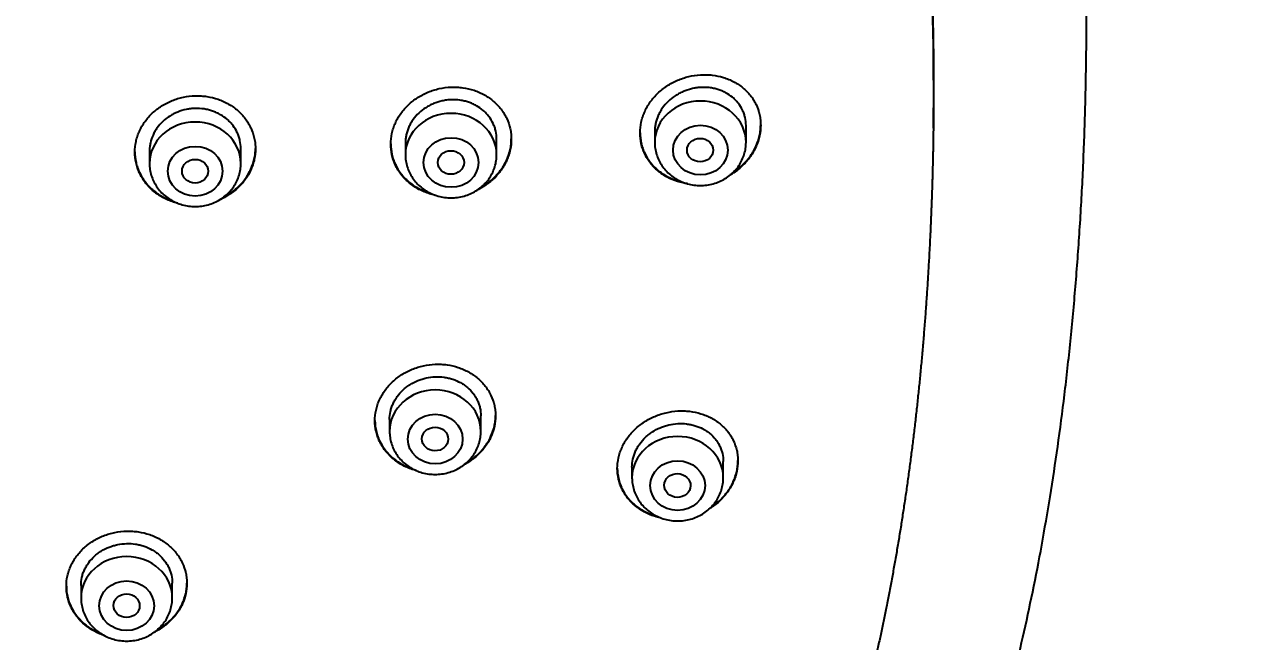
# Model space of a CAD drawing. Header units: millimetres. Extents: x 976 to 9349, y -1578 to 2211.
# Drawn here: x 5932.471 to 5936.224, y 654.801 to 656.693 of the extents above; entities that cross this region are included whole.
import ezdxf

# ---------------------------------------------------------------- set-up
doc = ezdxf.new("R2010")
doc.units = ezdxf.units.MM
doc.layers.add('Szkic', color=6, linetype='Continuous')
doc.layers.add('Wbudowane', color=175, linetype='Continuous')
doc.dimstyles.new('ISO-25', dxfattribs={"dimtxt": 4, "dimasz": 5, "dimexe": 1.25, "dimexo": 0.625, "dimgap": 1, "dimtad": 1, "dimtxsty": 'Standard', "dimcen": 2.5, "dimadec": 0, "dimazin": 0, "dimtfac": 1, "dimtmove": 0, "dimatfit": 3, "dimfxl": 1, "dimarcsym": 0})

# ---------------------------------------------------------------- blocks, each defined once
blk = doc.blocks.new('Z$W@#21058')
for p, q in [((24.315, 137.8574), (24.315, 137.9087)), ((23.55, 137.8194), (23.55, 137.867)), ((24.035, 137.891), (24.035, 137.8574)), ((22.485, 137.8312), (22.485, 137.7928)), ((22.765, 137.7928), (22.765, 137.8386)), ((23.27, 137.856), (23.27, 137.8194)), ((23.2215, 137.0076), (23.2215, 136.9712)), ((23.5015, 136.9712), (23.5015, 137.0184)), ((23.9652, 136.8618), (23.9652, 136.8286)), ((24.2452, 136.8286), (24.2452, 136.8785)), ((22.2748, 136.4988), (22.2748, 136.4602)), ((22.5548, 136.4602), (22.5548, 136.5056))]:
    blk.add_line(p, q)
for centre, start_param in [((24.175, 137.8574), 3.141593), ((23.41, 137.8194), 3.141598), ((22.625, 137.7928), 3.141598), ((23.3615, 136.9712), 3.141598), ((24.1052, 136.8286), 3.141593), ((22.4148, 136.4602), 3.141598)]:
    blk.add_ellipse(centre, major_axis=(-0.14, 0), ratio=0.906308, start_param=start_param, end_param=6.283185)
for centre, major_axis, ratio in [((24.175, 137.8337), (-0.084, 0), 0.906308), ((23.41, 137.7957), (-0.084, 0), 0.906308), ((24.1742, 137.8337), (-0.0402, 0), 0.898182), ((22.625, 137.7691), (-0.084, 0), 0.906308), ((23.4096, 137.7957), (-0.0402, 0), 0.902281), ((22.6248, 137.7691), (-0.0401, 0), 0.904923), ((23.3615, 136.9475), (-0.084, 0), 0.906308), ((23.3611, 136.9476), (-0.0402, 0.0005), 0.902582), ((24.1052, 136.8049), (-0.084, 0), 0.906308), ((24.1045, 136.8051), (-0.0404, 0.0009), 0.89891), ((22.4148, 136.4365), (-0.084, 0), 0.906308), ((22.4146, 136.4366), (-0.0401, 0.0003), 0.905509)]:
    blk.add_ellipse(centre, major_axis=major_axis, ratio=ratio)
for points, degree, knots in [([(24.8134, 135.3152), (24.8299, 135.3488), (24.8577, 135.4079), (24.903, 135.5106), (24.945, 135.6144), (24.9866, 135.7248), (25.0258, 135.8384), (25.0636, 135.9572), (25.0994, 136.0804), (25.1334, 136.2086), (25.1653, 136.3418), (25.1953, 136.4802), (25.2231, 136.6237), (25.2487, 136.7723), (25.272, 136.9262), (25.2928, 137.085), (25.311, 137.2487), (25.3265, 137.4167), (25.3392, 137.5888), (25.349, 137.7642), (25.3557, 137.9422), (25.3594, 138.1219), (25.3599, 138.3023), (25.3573, 138.4825), (25.3515, 138.6614), (25.3427, 138.8381), (25.3309, 139.0118), (25.3162, 139.1817), (25.2988, 139.3474), (25.2787, 139.5084), (25.2561, 139.6644), (25.231, 139.8153), (25.2037, 139.9609), (25.1743, 140.1013), (25.1427, 140.2365), (25.1091, 140.3667), (25.0736, 140.4918), (25.0363, 140.6121), (24.9972, 140.7277), (24.9563, 140.8388), (24.9137, 140.9456), (24.8694, 141.0484), (24.8235, 141.147), (24.7758, 141.2422), (24.7268, 141.3333), (24.6754, 141.422), (24.6237, 141.5056), (24.5683, 141.5886), (24.5347, 141.6362), (24.5147, 141.6635)], 3, [0, 0, 0, 0, 0.015328, 0.032003, 0.04915, 0.066822, 0.085085, 0.103921, 0.123405, 0.143553, 0.164377, 0.185929, 0.208198, 0.231213, 0.254939, 0.279422, 0.304569, 0.330392, 0.35677, 0.383669, 0.410932, 0.438468, 0.466116, 0.493711, 0.521135, 0.548203, 0.574851, 0.600926, 0.626403, 0.651177, 0.675248, 0.698572, 0.721161, 0.742992, 0.764128, 0.784529, 0.804276, 0.823364, 0.841825, 0.859738, 0.877072, 0.893907, 0.910284, 0.926216, 0.941751, 0.956935, 0.971793, 0.986369, 1, 1, 1, 1]), ([(24.8902, 137.9014), (24.8929, 138.125), (24.8874, 138.3488), (24.8742, 138.5723), (24.8734, 138.5856), (24.8726, 138.5989), (24.8718, 138.6122)], 3, [0, 0, 0, 0, 0.965316, 0.965316, 0.965316, 1, 1, 1, 1]), ([(24.8867, 138.288), (24.8909, 138.1423), (24.8922, 137.9962), (24.8907, 137.85), (24.8865, 137.7042), (24.8794, 137.5592), (24.8695, 137.3578), (24.8445, 137.0323), (24.8045, 136.7139), (24.7485, 136.4074), (24.6748, 136.1165), (24.6437, 136.0068)], 5, [0, 0, 0, 0, 0, 0, 0.388761, 0.388761, 0.388761, 0.388761, 0.388761, 0.764037, 1, 1, 1, 1, 1, 1]), ([(23.99, 137.8861), (23.99, 137.8972), (23.9912, 137.9082), (23.9948, 137.9246), (23.9963, 137.93), (23.9998, 137.9408), (24.0019, 137.9462), (24.0089, 137.9618), (24.0147, 137.9718), (24.0248, 137.9861), (24.0285, 137.9907), (24.0363, 137.9997), (24.0404, 138.004), (24.0532, 138.0163), (24.0626, 138.0238), (24.0778, 138.0338), (24.083, 138.0369), (24.0937, 138.0427), (24.1046, 138.048), (24.1159, 138.0523), (24.1275, 138.0562), (24.1334, 138.0578), (24.1512, 138.0621), (24.1632, 138.0639), (24.1812, 138.065), (24.1872, 138.0651), (24.1993, 138.0648), (24.2053, 138.0644), (24.2229, 138.0624), (24.2344, 138.06), (24.2511, 138.0549), (24.2567, 138.0529), (24.2673, 138.0485), (24.2725, 138.0461), (24.2875, 138.0381), (24.2968, 138.0319), (24.3098, 138.0212), (24.3139, 138.0174), (24.3215, 138.0095), (24.3288, 138.0013), (24.335, 137.9924), (24.3408, 137.9832), (24.3434, 137.9783), (24.3504, 137.9636), (24.354, 137.9534), (24.3576, 137.9375), (24.3585, 137.9321), (24.3597, 137.9211), (24.36, 137.9156), (24.36, 137.8991), (24.3588, 137.888), (24.3552, 137.8715), (24.3537, 137.8659), (24.3502, 137.8551), (24.3461, 137.8445), (24.3409, 137.8342), (24.3352, 137.824), (24.332, 137.819), (24.3218, 137.8045), (24.3142, 137.7955), (24.3014, 137.783), (24.2969, 137.779), (24.2875, 137.7713), (24.2826, 137.7677), (24.274, 137.7619), (24.2703, 137.7596), (24.2666, 137.7574)], 3, [0, 0, 0, 0, 0.04682, 0.04682, 0.07023, 0.07023, 0.09364, 0.09364, 0.140461, 0.140461, 0.163871, 0.163871, 0.187281, 0.187281, 0.234101, 0.234101, 0.257511, 0.257511, 0.280921, 0.304331, 0.304331, 0.327742, 0.327742, 0.374562, 0.374562, 0.397972, 0.397972, 0.421382, 0.421382, 0.468202, 0.468202, 0.491612, 0.491612, 0.515022, 0.515022, 0.561843, 0.561843, 0.585253, 0.585253, 0.608663, 0.632073, 0.632073, 0.655483, 0.655483, 0.702303, 0.702303, 0.725713, 0.725713, 0.749124, 0.749124, 0.795944, 0.795944, 0.819354, 0.819354, 0.842764, 0.866174, 0.866174, 0.889584, 0.889584, 0.936404, 0.936404, 0.959815, 0.959815, 0.983225, 0.983225, 1, 1, 1, 1]), ([(23.225, 137.8519), (23.225, 137.863), (23.2262, 137.8739), (23.2297, 137.8902), (23.2312, 137.8956), (23.2348, 137.9062), (23.2368, 137.9116), (23.2438, 137.9271), (23.2495, 137.9369), (23.2596, 137.951), (23.2633, 137.9556), (23.271, 137.9644), (23.2751, 137.9687), (23.2879, 137.9808), (23.2972, 137.9881), (23.3124, 137.9978), (23.3177, 138.0009), (23.3283, 138.0065), (23.3392, 138.0115), (23.3506, 138.0157), (23.3621, 138.0193), (23.3681, 138.0209), (23.3859, 138.0248), (23.3979, 138.0264), (23.416, 138.0271), (23.422, 138.0271), (23.4341, 138.0265), (23.4401, 138.0259), (23.4579, 138.0235), (23.4694, 138.0208), (23.4862, 138.0152), (23.4917, 138.013), (23.5024, 138.0083), (23.5076, 138.0057), (23.5226, 137.9973), (23.532, 137.9907), (23.5449, 137.9796), (23.549, 137.9757), (23.5567, 137.9675), (23.5639, 137.9591), (23.5701, 137.9499), (23.5759, 137.9405), (23.5785, 137.9356), (23.5855, 137.9206), (23.589, 137.9103), (23.5926, 137.8943), (23.5935, 137.8889), (23.5947, 137.8779), (23.595, 137.8724), (23.595, 137.8559), (23.5938, 137.845), (23.5903, 137.8286), (23.5888, 137.8231), (23.5853, 137.8124), (23.5812, 137.802), (23.576, 137.7918), (23.5703, 137.7819), (23.5672, 137.777), (23.557, 137.7628), (23.5493, 137.7541), (23.5365, 137.7419), (23.532, 137.7381), (23.5226, 137.7307), (23.5177, 137.7272), (23.506, 137.7196), (23.4991, 137.7157), (23.492, 137.7122)], 3, [0, 0, 0, 0, 0.046161, 0.046161, 0.069242, 0.069242, 0.092323, 0.092323, 0.138484, 0.138484, 0.161565, 0.161565, 0.184646, 0.184646, 0.230807, 0.230807, 0.253888, 0.253888, 0.276968, 0.300049, 0.300049, 0.32313, 0.32313, 0.369291, 0.369291, 0.392372, 0.392372, 0.415453, 0.415453, 0.461614, 0.461614, 0.484695, 0.484695, 0.507776, 0.507776, 0.553937, 0.553937, 0.577018, 0.577018, 0.600098, 0.623179, 0.623179, 0.64626, 0.64626, 0.692421, 0.692421, 0.715502, 0.715502, 0.738583, 0.738583, 0.784744, 0.784744, 0.807825, 0.807825, 0.830905, 0.853986, 0.853986, 0.877067, 0.877067, 0.923228, 0.923228, 0.946309, 0.946309, 0.96939, 0.96939, 1, 1, 1, 1]), ([(24.315, 137.9087), (24.315, 137.9171), (24.3141, 137.9253), (24.3114, 137.9373), (24.3103, 137.9413), (24.3076, 137.9491), (24.306, 137.953), (24.3007, 137.9641), (24.2964, 137.9711), (24.2887, 137.9809), (24.2859, 137.9841), (24.2801, 137.9901), (24.277, 137.9929), (24.2673, 138.001), (24.2602, 138.0057), (24.2487, 138.0119), (24.2448, 138.0137), (24.2367, 138.0171), (24.2285, 138.02), (24.22, 138.0222), (24.2112, 138.024), (24.2068, 138.0247), (24.1933, 138.0263), (24.1843, 138.0265), (24.1707, 138.0257), (24.1661, 138.0252), (24.157, 138.0238), (24.1524, 138.0229), (24.139, 138.0197), (24.1303, 138.0168), (24.1176, 138.0113), (24.1134, 138.0093), (24.1053, 138.0049), (24.1014, 138.0025), (24.09, 137.995), (24.0829, 137.9894), (24.0698, 137.9768), (24.064, 137.97), (24.0563, 137.9593), (24.0539, 137.9556), (24.0496, 137.948), (24.0476, 137.9441), (24.0422, 137.9322), (24.0396, 137.9241), (24.0368, 137.9117), (24.0362, 137.9075), (24.0352, 137.899), (24.035, 137.8949), (24.035, 137.8907), (24.035, 137.8907), (24.035, 137.8906)], 3, [0, 0, 0, 0, 0.062493, 0.062493, 0.093739, 0.093739, 0.124986, 0.124986, 0.187479, 0.187479, 0.218725, 0.218725, 0.249972, 0.249972, 0.312465, 0.312465, 0.343711, 0.343711, 0.374958, 0.406204, 0.406204, 0.437451, 0.437451, 0.499944, 0.499944, 0.53119, 0.53119, 0.562437, 0.562437, 0.62493, 0.62493, 0.656176, 0.656176, 0.687423, 0.687423, 0.749916, 0.749916, 0.812409, 0.812409, 0.843655, 0.843655, 0.874902, 0.874902, 0.937395, 0.937395, 0.968641, 0.968641, 0.999888, 0.999888, 1, 1, 1, 1]), ([(22.44, 137.8275), (22.44, 137.8386), (22.4412, 137.8495), (22.4447, 137.8657), (22.4462, 137.8711), (22.4497, 137.8817), (22.4518, 137.887), (22.4588, 137.9024), (22.4645, 137.9122), (22.4746, 137.9262), (22.4782, 137.9307), (22.4859, 137.9395), (22.49, 137.9436), (22.5028, 137.9556), (22.5121, 137.9628), (22.5273, 137.9724), (22.5326, 137.9754), (22.5432, 137.9808), (22.5541, 137.9858), (22.5655, 137.9898), (22.5771, 137.9933), (22.583, 137.9948), (22.6009, 137.9985), (22.6129, 137.9999), (22.6309, 138.0004), (22.637, 138.0004), (22.6491, 137.9996), (22.6551, 137.999), (22.6729, 137.9963), (22.6844, 137.9934), (22.7012, 137.9876), (22.7068, 137.9854), (22.7175, 137.9805), (22.7227, 137.9779), (22.7377, 137.9692), (22.747, 137.9626), (22.76, 137.9512), (22.7641, 137.9472), (22.7718, 137.939), (22.7789, 137.9304), (22.7852, 137.9212), (22.7909, 137.9117), (22.7935, 137.9067), (22.8005, 137.8917), (22.804, 137.8813), (22.8076, 137.8653), (22.8085, 137.8599), (22.8097, 137.8489), (22.81, 137.8434), (22.81, 137.827), (22.8088, 137.8161), (22.8053, 137.7997), (22.8038, 137.7943), (22.8003, 137.7837), (22.7962, 137.7732), (22.7911, 137.7632), (22.7854, 137.7534), (22.7822, 137.7485), (22.7721, 137.7345), (22.7644, 137.7258), (22.7516, 137.7138), (22.7471, 137.71), (22.7377, 137.7027), (22.7328, 137.6993), (22.7195, 137.6909), (22.7109, 137.6862), (22.7018, 137.6822)], 3, [0, 0, 0, 0, 0.0458244, 0.0458244, 0.0687367, 0.0687367, 0.0916489, 0.0916489, 0.1374733, 0.1374733, 0.1603856, 0.1603856, 0.1832978, 0.1832978, 0.2291222, 0.2291222, 0.2520344, 0.2520344, 0.2749467, 0.2978589, 0.2978589, 0.3207711, 0.3207711, 0.3665955, 0.3665955, 0.3895078, 0.3895078, 0.41242, 0.41242, 0.4582444, 0.4582444, 0.4811567, 0.4811567, 0.5040689, 0.5040689, 0.5498933, 0.5498933, 0.5728055, 0.5728055, 0.5957178, 0.61863, 0.61863, 0.6415422, 0.6415422, 0.6873666, 0.6873666, 0.7102789, 0.7102789, 0.7331911, 0.7331911, 0.7790155, 0.7790155, 0.8019278, 0.8019278, 0.82484, 0.8477522, 0.8477522, 0.8706644, 0.8706644, 0.9164889, 0.9164889, 0.9394011, 0.9394011, 0.9623133, 0.9623133, 1, 1, 1, 1]), ([(23.55, 137.867), (23.55, 137.8754), (23.5491, 137.8836), (23.5464, 137.8957), (23.5453, 137.8997), (23.5426, 137.9076), (23.541, 137.9115), (23.5358, 137.9228), (23.5314, 137.9299), (23.5238, 137.9399), (23.5211, 137.9432), (23.5152, 137.9494), (23.5121, 137.9523), (23.5024, 137.9607), (23.4954, 137.9656), (23.4839, 137.9721), (23.4799, 137.9741), (23.4718, 137.9777), (23.4636, 137.9809), (23.455, 137.9833), (23.4463, 137.9853), (23.4418, 137.9862), (23.4283, 137.9881), (23.4192, 137.9885), (23.4055, 137.9879), (23.401, 137.9876), (23.3918, 137.9864), (23.3872, 137.9856), (23.3738, 137.9826), (23.3651, 137.9799), (23.3524, 137.9746), (23.3482, 137.9727), (23.3401, 137.9684), (23.3362, 137.9662), (23.3248, 137.9588), (23.3177, 137.9533), (23.3046, 137.941), (23.2988, 137.9343), (23.2912, 137.9237), (23.2888, 137.9201), (23.2845, 137.9126), (23.2825, 137.9087), (23.2772, 137.8969), (23.2745, 137.8889), (23.2718, 137.8766), (23.2711, 137.8724), (23.2702, 137.864), (23.27, 137.8599), (23.27, 137.8557), (23.27, 137.8557), (23.27, 137.8557)], 3, [0, 0, 0, 0, 0.062493, 0.062493, 0.093739, 0.093739, 0.124986, 0.124986, 0.187479, 0.187479, 0.218725, 0.218725, 0.249972, 0.249972, 0.312464, 0.312464, 0.343711, 0.343711, 0.374957, 0.406204, 0.406204, 0.43745, 0.43745, 0.499943, 0.499943, 0.531189, 0.531189, 0.562436, 0.562436, 0.624929, 0.624929, 0.656175, 0.656175, 0.687422, 0.687422, 0.749915, 0.749915, 0.812407, 0.812407, 0.843654, 0.843654, 0.8749, 0.8749, 0.937393, 0.937393, 0.96864, 0.96864, 0.999886, 0.999886, 1, 1, 1, 1]), ([(22.765, 137.8386), (22.765, 137.847), (22.7641, 137.8552), (22.7614, 137.8673), (22.7603, 137.8713), (22.7576, 137.8792), (22.7561, 137.8832), (22.7508, 137.8945), (22.7465, 137.9017), (22.7389, 137.9118), (22.7361, 137.9151), (22.7302, 137.9214), (22.7272, 137.9244), (22.7175, 137.9329), (22.7104, 137.9379), (22.6989, 137.9446), (22.695, 137.9466), (22.6869, 137.9503), (22.6786, 137.9536), (22.6701, 137.9561), (22.6613, 137.9583), (22.6568, 137.9592), (22.6433, 137.9613), (22.6342, 137.9618), (22.6205, 137.9614), (22.6159, 137.9611), (22.6068, 137.96), (22.6022, 137.9593), (22.5888, 137.9565), (22.58, 137.9539), (22.5673, 137.9488), (22.5631, 137.9468), (22.555, 137.9427), (22.5511, 137.9405), (22.5397, 137.9333), (22.5327, 137.9278), (22.5196, 137.9156), (22.5138, 137.9091), (22.5061, 137.8985), (22.5038, 137.8949), (22.4994, 137.8875), (22.4975, 137.8836), (22.4922, 137.8719), (22.4895, 137.8639), (22.4868, 137.8517), (22.4861, 137.8475), (22.4852, 137.8391), (22.485, 137.835), (22.485, 137.8308), (22.485, 137.8308), (22.485, 137.8308)], 3, [0, 0, 0, 0, 0.062493, 0.062493, 0.093739, 0.093739, 0.124986, 0.124986, 0.187479, 0.187479, 0.218725, 0.218725, 0.249972, 0.249972, 0.312465, 0.312465, 0.343711, 0.343711, 0.374958, 0.406204, 0.406204, 0.43745, 0.43745, 0.499943, 0.499943, 0.53119, 0.53119, 0.562436, 0.562436, 0.624929, 0.624929, 0.656176, 0.656176, 0.687422, 0.687422, 0.749915, 0.749915, 0.812408, 0.812408, 0.843654, 0.843654, 0.874901, 0.874901, 0.937394, 0.937394, 0.96864, 0.96864, 0.999887, 0.999887, 1, 1, 1, 1]), ([(24.2746, 137.7645), (24.2756, 137.7652), (24.2765, 137.7658), (24.2875, 137.7732), (24.2968, 137.7807), (24.3098, 137.7933), (24.3139, 137.7977), (24.3215, 137.8067), (24.3288, 137.816), (24.335, 137.8259), (24.3408, 137.836), (24.3434, 137.8413), (24.3504, 137.8571), (24.354, 137.8679), (24.3576, 137.8843), (24.3585, 137.8899), (24.3597, 137.9007), (24.36, 137.9059), (24.36, 137.9111)], 3, [0, 0, 0, 0, 0.018611, 0.018611, 0.21609, 0.21609, 0.314829, 0.314829, 0.413569, 0.512308, 0.512308, 0.611048, 0.611048, 0.808526, 0.808526, 0.907266, 0.907266, 1, 1, 1, 1]), ([(23.5015, 137.7193), (23.5053, 137.7214), (23.509, 137.7237), (23.5226, 137.7325), (23.532, 137.7398), (23.5449, 137.752), (23.549, 137.7563), (23.5567, 137.765), (23.5639, 137.7741), (23.5701, 137.7838), (23.5759, 137.7937), (23.5785, 137.7989), (23.5855, 137.8144), (23.589, 137.825), (23.5926, 137.8413), (23.5935, 137.8468), (23.5947, 137.8576), (23.595, 137.8627), (23.595, 137.8679)], 3, [0, 0, 0, 0, 0.067604, 0.067604, 0.255225, 0.255225, 0.349035, 0.349035, 0.442846, 0.536656, 0.536656, 0.630467, 0.630467, 0.818088, 0.818088, 0.911898, 0.911898, 1, 1, 1, 1]), ([(23.99, 137.8871), (23.9901, 137.8763), (23.9913, 137.8658), (23.9948, 137.8502), (23.9963, 137.8449), (23.9998, 137.8345), (24.0019, 137.8294), (24.0089, 137.8145), (24.0147, 137.8052), (24.0248, 137.7921), (24.0285, 137.7878), (24.0363, 137.7797), (24.0404, 137.7759), (24.0532, 137.7651), (24.0626, 137.7587), (24.0778, 137.7504), (24.083, 137.7479), (24.0937, 137.7434), (24.1045, 137.7395), (24.1158, 137.7365), (24.1215, 137.7353)], 3, [0, 0, 0, 0, 0.149826, 0.149826, 0.227205, 0.227205, 0.304585, 0.304585, 0.459344, 0.459344, 0.536724, 0.536724, 0.614103, 0.614103, 0.768862, 0.768862, 0.846242, 0.846242, 0.923622, 1, 1, 1, 1]), ([(24.135, 137.7308), (24.1306, 137.7314), (24.1263, 137.7321), (24.1162, 137.7343), (24.1104, 137.7358), (24.0936, 137.741), (24.083, 137.7455), (24.0679, 137.7537), (24.063, 137.7566), (24.0535, 137.7631), (24.049, 137.7665), (24.0361, 137.7773), (24.0284, 137.7853), (24.0182, 137.7985), (24.015, 137.8031), (24.0093, 137.8124), (24.004, 137.8221), (23.9999, 137.8322), (23.9964, 137.8425), (23.9948, 137.8478), (23.9912, 137.864), (23.99, 137.8749), (23.99, 137.8861)], 3, [0, 0, 0, 0, 0.054217, 0.054217, 0.12697, 0.12697, 0.272475, 0.272475, 0.345227, 0.345227, 0.41798, 0.41798, 0.563485, 0.563485, 0.636237, 0.636237, 0.70899, 0.781742, 0.781742, 0.854495, 0.854495, 1, 1, 1, 1]), ([(22.44, 137.8286), (22.4401, 137.8178), (22.4413, 137.8073), (22.4447, 137.7917), (22.4462, 137.7864), (22.4497, 137.776), (22.4518, 137.7708), (22.4588, 137.7557), (22.4645, 137.7462), (22.4746, 137.7328), (22.4782, 137.7285), (22.4859, 137.7202), (22.49, 137.7162), (22.5028, 137.705), (22.5121, 137.6983), (22.5273, 137.6895), (22.5326, 137.6868), (22.5432, 137.682), (22.5501, 137.6792), (22.5572, 137.6768), (22.5586, 137.6764)], 3, [0, 0, 0, 0, 0.158745, 0.158745, 0.240727, 0.240727, 0.32271, 0.32271, 0.486675, 0.486675, 0.568657, 0.568657, 0.650639, 0.650639, 0.814604, 0.814604, 0.896586, 0.896586, 0.978569, 1, 1, 1, 1]), ([(22.5716, 137.6706), (22.5716, 137.6706), (22.5716, 137.6706), (22.5658, 137.672), (22.56, 137.6737), (22.5432, 137.6796), (22.5326, 137.6844), (22.5175, 137.6931), (22.5126, 137.6962), (22.5031, 137.703), (22.4986, 137.7065), (22.4858, 137.7178), (22.4781, 137.726), (22.468, 137.7394), (22.4648, 137.7441), (22.4591, 137.7536), (22.4539, 137.7634), (22.4498, 137.7736), (22.4463, 137.784), (22.4448, 137.7893), (22.4412, 137.8055), (22.44, 137.8164), (22.44, 137.8275)], 3, [0, 0, 0, 0, 0.000054, 0.000054, 0.076973, 0.076973, 0.230811, 0.230811, 0.30773, 0.30773, 0.384649, 0.384649, 0.538487, 0.538487, 0.615406, 0.615406, 0.692324, 0.769243, 0.769243, 0.846162, 0.846162, 1, 1, 1, 1]), ([(22.7121, 137.6893), (22.7175, 137.692), (22.7227, 137.695), (22.7377, 137.7045), (22.747, 137.7117), (22.76, 137.7238), (22.7641, 137.728), (22.7718, 137.7367), (22.7789, 137.7456), (22.7852, 137.7552), (22.7909, 137.7651), (22.7935, 137.7702), (22.8005, 137.7856), (22.804, 137.7962), (22.8076, 137.8124), (22.8085, 137.8179), (22.8097, 137.8286), (22.81, 137.8338), (22.81, 137.8389)], 3, [0, 0, 0, 0, 0.091398, 0.091398, 0.27423, 0.27423, 0.365646, 0.365646, 0.457063, 0.548479, 0.548479, 0.639895, 0.639895, 0.822727, 0.822727, 0.914143, 0.914143, 1, 1, 1, 1]), ([(23.225, 137.8529), (23.2251, 137.8422), (23.2263, 137.8317), (23.2297, 137.816), (23.2312, 137.8108), (23.2348, 137.8004), (23.2368, 137.7952), (23.2438, 137.7802), (23.2495, 137.7708), (23.2596, 137.7575), (23.2633, 137.7532), (23.271, 137.745), (23.2751, 137.7411), (23.2879, 137.73), (23.2972, 137.7234), (23.3124, 137.7149), (23.3177, 137.7122), (23.3283, 137.7075), (23.3366, 137.7043), (23.3452, 137.7016), (23.3482, 137.7008)], 3, [0, 0, 0, 0, 0.155387, 0.155387, 0.235637, 0.235637, 0.315887, 0.315887, 0.476388, 0.476388, 0.556638, 0.556638, 0.636889, 0.636889, 0.797389, 0.797389, 0.877639, 0.877639, 0.95789, 1, 1, 1, 1]), ([(23.3613, 137.6955), (23.3598, 137.6958), (23.3582, 137.6961), (23.3508, 137.6978), (23.3451, 137.6995), (23.3283, 137.7051), (23.3176, 137.7098), (23.3026, 137.7183), (23.2977, 137.7214), (23.2882, 137.728), (23.2837, 137.7315), (23.2709, 137.7426), (23.2632, 137.7507), (23.253, 137.764), (23.2499, 137.7687), (23.2441, 137.7782), (23.2389, 137.7878), (23.2349, 137.798), (23.2313, 137.8083), (23.2298, 137.8137), (23.2262, 137.8298), (23.225, 137.8408), (23.225, 137.8519)], 3, [0, 0, 0, 0, 0.0203005, 0.0203005, 0.095662, 0.095662, 0.246385, 0.246385, 0.3217465, 0.3217465, 0.397108, 0.397108, 0.547831, 0.547831, 0.6231925, 0.6231925, 0.698554, 0.7739155, 0.7739155, 0.849277, 0.849277, 1, 1, 1, 1]), ([(24.035, 137.8574), (24.035, 137.8507), (24.0359, 137.8394), (24.04, 137.8204), (24.0469, 137.803), (24.0565, 137.7862), (24.0684, 137.771), (24.0826, 137.7575), (24.0986, 137.7461), (24.1163, 137.7369), (24.1352, 137.7303), (24.1549, 137.7262), (24.175, 137.7248), (24.1951, 137.7262), (24.2148, 137.7303), (24.2337, 137.7369), (24.2514, 137.7461), (24.2675, 137.7576), (24.2817, 137.7711), (24.2936, 137.7863), (24.3031, 137.8031), (24.31, 137.8206), (24.3141, 137.8395), (24.315, 137.8508), (24.315, 137.8574)], 3, [0, 0, 0, 0, 0.043416, 0.088242, 0.133206, 0.178365, 0.223751, 0.269371, 0.315209, 0.361231, 0.407394, 0.453652, 0.499964, 0.546286, 0.592577, 0.638793, 0.684885, 0.730809, 0.776522, 0.822, 0.867242, 0.912272, 0.95714, 1, 1, 1, 1]), ([(22.485, 137.7928), (22.485, 137.786), (22.4859, 137.7746), (22.4901, 137.7556), (22.497, 137.7382), (22.5065, 137.7214), (22.5185, 137.7063), (22.5327, 137.6928), (22.5487, 137.6814), (22.5664, 137.6722), (22.5853, 137.6656), (22.605, 137.6615), (22.6251, 137.6602), (22.6453, 137.6615), (22.665, 137.6656), (22.6839, 137.6723), (22.7015, 137.6815), (22.7176, 137.693), (22.7318, 137.7065), (22.7437, 137.7217), (22.7532, 137.7386), (22.7601, 137.7561), (22.7641, 137.7749), (22.765, 137.7862), (22.765, 137.7928)], 3, [0, 0, 0, 0, 0.043723, 0.08855, 0.133515, 0.178674, 0.224062, 0.269684, 0.315523, 0.361546, 0.407709, 0.453968, 0.500279, 0.546601, 0.592892, 0.639107, 0.685199, 0.73112, 0.776832, 0.822308, 0.867548, 0.912577, 0.957444, 1, 1, 1, 1]), ([(23.27, 137.8194), (23.27, 137.8126), (23.2709, 137.8012), (23.2751, 137.7823), (23.282, 137.7648), (23.2915, 137.748), (23.3035, 137.7329), (23.3177, 137.7194), (23.3337, 137.708), (23.3514, 137.6988), (23.3703, 137.6922), (23.39, 137.6881), (23.4101, 137.6868), (23.4303, 137.6882), (23.45, 137.6923), (23.4689, 137.699), (23.4865, 137.7082), (23.5026, 137.7196), (23.5168, 137.7332), (23.5287, 137.7484), (23.5382, 137.7652), (23.5451, 137.7827), (23.5491, 137.8015), (23.55, 137.8128), (23.55, 137.8194)], 3, [0, 0, 0, 0, 0.043723, 0.08855, 0.133515, 0.178674, 0.224062, 0.269684, 0.315523, 0.361546, 0.407709, 0.453968, 0.500279, 0.546601, 0.592892, 0.639107, 0.685199, 0.73112, 0.776832, 0.822308, 0.867548, 0.912577, 0.957444, 1, 1, 1, 1]), ([(23.1765, 137.0037), (23.1765, 137.0147), (23.1777, 137.0256), (23.1812, 137.0417), (23.1827, 137.047), (23.1862, 137.0576), (23.1883, 137.0629), (23.1953, 137.0783), (23.201, 137.088), (23.2111, 137.102), (23.2148, 137.1065), (23.2225, 137.1153), (23.2266, 137.1195), (23.2394, 137.1314), (23.2488, 137.1387), (23.264, 137.1484), (23.2692, 137.1514), (23.2799, 137.1569), (23.2908, 137.1619), (23.3022, 137.166), (23.3138, 137.1696), (23.3197, 137.1712), (23.3376, 137.175), (23.3495, 137.1765), (23.3676, 137.1772), (23.3737, 137.1772), (23.3858, 137.1766), (23.3918, 137.1761), (23.4095, 137.1736), (23.421, 137.1709), (23.4378, 137.1654), (23.4433, 137.1632), (23.454, 137.1585), (23.4592, 137.156), (23.4742, 137.1476), (23.4835, 137.1411), (23.5008, 137.1263), (23.5085, 137.1183), (23.5185, 137.1052), (23.5216, 137.1007), (23.5274, 137.0913), (23.53, 137.0865), (23.537, 137.0716), (23.5405, 137.0614), (23.5441, 137.0456), (23.545, 137.0402), (23.5462, 137.0293), (23.5465, 137.0239), (23.5465, 137.0076), (23.5453, 136.9968), (23.5418, 136.9805), (23.5403, 136.9751), (23.5367, 136.9645), (23.5327, 136.9542), (23.5275, 136.9441), (23.5218, 136.9343), (23.5186, 136.9295), (23.5085, 136.9154), (23.5008, 136.9067), (23.488, 136.8947), (23.4835, 136.8908), (23.474, 136.8835), (23.4691, 136.8801), (23.4594, 136.8738), (23.4545, 136.871), (23.4495, 136.8684)], 3, [0, 0, 0, 0, 0.046574, 0.046574, 0.06986, 0.06986, 0.093147, 0.093147, 0.139721, 0.139721, 0.163007, 0.163007, 0.186294, 0.186294, 0.232868, 0.232868, 0.256154, 0.256154, 0.279441, 0.302728, 0.302728, 0.326015, 0.326015, 0.372588, 0.372588, 0.395875, 0.395875, 0.419162, 0.419162, 0.465735, 0.465735, 0.489022, 0.489022, 0.512309, 0.512309, 0.558883, 0.558883, 0.605456, 0.605456, 0.628743, 0.628743, 0.65203, 0.65203, 0.698603, 0.698603, 0.72189, 0.72189, 0.745177, 0.745177, 0.79175, 0.79175, 0.815037, 0.815037, 0.838324, 0.861611, 0.861611, 0.884897, 0.884897, 0.931471, 0.931471, 0.954758, 0.954758, 0.978044, 0.978044, 1, 1, 1, 1]), ([(23.2215, 137.0074), (23.2215, 137.0156), (23.2224, 137.0237), (23.2251, 137.036), (23.2262, 137.0401), (23.2289, 137.0481), (23.2319, 137.056), (23.2359, 137.0635), (23.2402, 137.071), (23.2426, 137.0746), (23.2503, 137.0853), (23.2561, 137.0918), (23.2658, 137.1009), (23.2692, 137.1038), (23.2763, 137.1093), (23.28, 137.1119), (23.2915, 137.1192), (23.2995, 137.1234), (23.3122, 137.1286), (23.3166, 137.1301), (23.3254, 137.1329), (23.3298, 137.134), (23.3432, 137.1369), (23.3523, 137.1381), (23.3707, 137.1388), (23.3798, 137.1384), (23.3932, 137.1365), (23.3976, 137.1357), (23.4064, 137.1337), (23.4108, 137.1325), (23.4235, 137.1282), (23.4315, 137.1247), (23.4429, 137.1184), (23.4466, 137.1161), (23.4537, 137.1111), (23.4571, 137.1085), (23.4668, 137.1002), (23.4726, 137.0941), (23.4803, 137.0842), (23.4827, 137.0807), (23.487, 137.0736), (23.4909, 137.0663), (23.494, 137.0588), (23.4967, 137.051), (23.4978, 137.047), (23.5006, 137.0349), (23.5015, 137.0267), (23.5015, 137.0184)], 3, [0, 0, 0, 0, 0.062406, 0.062406, 0.093659, 0.093659, 0.124912, 0.156165, 0.156165, 0.187418, 0.187418, 0.249925, 0.249925, 0.281178, 0.281178, 0.312431, 0.312431, 0.374937, 0.374937, 0.40619, 0.40619, 0.437443, 0.437443, 0.49995, 0.49995, 0.562456, 0.562456, 0.593709, 0.593709, 0.624962, 0.624962, 0.687469, 0.687469, 0.718722, 0.718722, 0.749975, 0.749975, 0.812481, 0.812481, 0.843734, 0.843734, 0.874987, 0.906241, 0.906241, 0.937494, 0.937494, 1, 1, 1, 1]), ([(23.1765, 137.0047), (23.1766, 136.9941), (23.1778, 136.9836), (23.1812, 136.9681), (23.1827, 136.9629), (23.1862, 136.9526), (23.1883, 136.9475), (23.1953, 136.9327), (23.201, 136.9234), (23.2111, 136.9102), (23.2147, 136.9059), (23.2224, 136.8978), (23.2265, 136.8939), (23.2393, 136.8829), (23.2486, 136.8764), (23.2638, 136.8679), (23.269, 136.8653), (23.2797, 136.8606), (23.2859, 136.8582), (23.2922, 136.8562), (23.293, 136.8559)], 3, [0, 0, 0, 0, 0.160656, 0.160656, 0.243446, 0.243446, 0.326237, 0.326237, 0.491819, 0.491819, 0.57461, 0.57461, 0.657401, 0.657401, 0.822983, 0.822983, 0.905774, 0.905774, 0.988565, 1, 1, 1, 1]), ([(23.3032, 136.851), (23.299, 136.8521), (23.2949, 136.8533), (23.2796, 136.8584), (23.269, 136.863), (23.2539, 136.8715), (23.2491, 136.8745), (23.2396, 136.8811), (23.2351, 136.8846), (23.2223, 136.8955), (23.2146, 136.9036), (23.2045, 136.9168), (23.2013, 136.9214), (23.1956, 136.9308), (23.1904, 136.9404), (23.1863, 136.9504), (23.1828, 136.9607), (23.1813, 136.9659), (23.1777, 136.9819), (23.1765, 136.9927), (23.1765, 137.0037)], 3, [0, 0, 0, 0, 0.05723, 0.05723, 0.214358, 0.214358, 0.292922, 0.292922, 0.371486, 0.371486, 0.528615, 0.528615, 0.607179, 0.607179, 0.685743, 0.764307, 0.764307, 0.842872, 0.842872, 1, 1, 1, 1]), ([(23.4568, 136.8743), (23.4592, 136.8757), (23.4616, 136.8772), (23.474, 136.8851), (23.4834, 136.8923), (23.4964, 136.9045), (23.5005, 136.9087), (23.5082, 136.9174), (23.5154, 136.9264), (23.5216, 136.9359), (23.5273, 136.9458), (23.53, 136.9509), (23.537, 136.9663), (23.5405, 136.9768), (23.5441, 136.993), (23.545, 136.9984), (23.5462, 137.0091), (23.5464, 137.0143), (23.5465, 137.0195)], 3, [0, 0, 0, 0, 0.0452648, 0.0452648, 0.2371848, 0.2371848, 0.3331447, 0.3331447, 0.4291047, 0.5250647, 0.5250647, 0.6210247, 0.6210247, 0.8129447, 0.8129447, 0.9089047, 0.9089047, 1, 1, 1, 1]), ([(23.9202, 136.8574), (23.9202, 136.8684), (23.9215, 136.8793), (23.925, 136.8955), (23.9265, 136.9008), (23.9301, 136.9115), (23.9322, 136.9168), (23.9392, 136.9323), (23.9449, 136.9422), (23.9551, 136.9563), (23.9588, 136.9609), (23.9666, 136.9697), (23.9707, 136.974), (23.9835, 136.9861), (23.9929, 136.9935), (24.0082, 137.0034), (24.0134, 137.0065), (24.0241, 137.0122), (24.035, 137.0174), (24.0464, 137.0216), (24.058, 137.0254), (24.0639, 137.027), (24.0818, 137.0312), (24.0937, 137.0329), (24.1117, 137.034), (24.1178, 137.0341), (24.1299, 137.0337), (24.1358, 137.0333), (24.1535, 137.0312), (24.165, 137.0288), (24.1817, 137.0237), (24.1872, 137.0217), (24.1978, 137.0174), (24.203, 137.0149), (24.2179, 137.007), (24.2272, 137.0009), (24.2445, 136.9867), (24.2521, 136.9789), (24.2622, 136.9662), (24.2653, 136.9618), (24.2711, 136.9527), (24.2737, 136.9479), (24.2807, 136.9334), (24.2842, 136.9233), (24.2878, 136.9076), (24.2887, 136.9023), (24.2899, 136.8915), (24.2902, 136.8861), (24.2903, 136.8698), (24.2891, 136.8589), (24.2855, 136.8426), (24.284, 136.8371), (24.2805, 136.8264), (24.2763, 136.8159), (24.2712, 136.8058), (24.2654, 136.7958), (24.2622, 136.7908), (24.252, 136.7765), (24.2443, 136.7676), (24.2315, 136.7552), (24.227, 136.7513), (24.2176, 136.7437), (24.2127, 136.7401), (24.206, 136.7357), (24.2043, 136.7346), (24.2026, 136.7336)], 3, [0, 0, 0, 0, 0.047245, 0.047245, 0.070867, 0.070867, 0.09449, 0.09449, 0.141734, 0.141734, 0.165357, 0.165357, 0.188979, 0.188979, 0.236224, 0.236224, 0.259847, 0.259847, 0.283469, 0.307091, 0.307091, 0.330714, 0.330714, 0.377959, 0.377959, 0.401581, 0.401581, 0.425203, 0.425203, 0.472448, 0.472448, 0.496071, 0.496071, 0.519693, 0.519693, 0.566938, 0.566938, 0.614183, 0.614183, 0.637805, 0.637805, 0.661428, 0.661428, 0.708672, 0.708672, 0.732295, 0.732295, 0.755917, 0.755917, 0.803162, 0.803162, 0.826784, 0.826784, 0.850407, 0.874029, 0.874029, 0.897652, 0.897652, 0.944896, 0.944896, 0.968519, 0.968519, 0.992141, 0.992141, 1, 1, 1, 1]), ([(23.2215, 136.9712), (23.2215, 136.9644), (23.2224, 136.953), (23.2266, 136.9341), (23.2335, 136.9166), (23.243, 136.8998), (23.255, 136.8847), (23.2691, 136.8712), (23.2852, 136.8598), (23.3029, 136.8506), (23.3218, 136.844), (23.3415, 136.8399), (23.3616, 136.8386), (23.3817, 136.84), (23.4015, 136.8441), (23.4203, 136.8508), (23.438, 136.86), (23.4541, 136.8714), (23.4682, 136.885), (23.4802, 136.9002), (23.4897, 136.917), (23.4966, 136.9345), (23.5006, 136.9533), (23.5015, 136.9646), (23.5015, 136.9712)], 3, [0, 0, 0, 0, 0.043723, 0.08855, 0.133515, 0.178674, 0.224062, 0.269684, 0.315523, 0.361546, 0.407709, 0.453968, 0.500279, 0.546601, 0.592892, 0.639107, 0.685199, 0.73112, 0.776832, 0.822308, 0.867548, 0.912577, 0.957444, 1, 1, 1, 1]), ([(23.9652, 136.8616), (23.9652, 136.8698), (23.9661, 136.8781), (23.9688, 136.8904), (23.97, 136.8945), (23.9727, 136.9025), (23.9758, 136.9104), (23.9797, 136.9181), (23.9841, 136.9256), (23.9865, 136.9293), (23.9942, 136.94), (24, 136.9467), (24.0098, 136.9559), (24.0132, 136.9588), (24.0203, 136.9645), (24.0241, 136.9671), (24.0355, 136.9746), (24.0436, 136.9788), (24.0563, 136.9842), (24.0607, 136.9859), (24.0694, 136.9887), (24.0739, 136.99), (24.0872, 136.9931), (24.0963, 136.9944), (24.1147, 136.9955), (24.1238, 136.9952), (24.1371, 136.9936), (24.1415, 136.9929), (24.1503, 136.9911), (24.1546, 136.9899), (24.1673, 136.986), (24.1753, 136.9827), (24.1866, 136.9767), (24.1903, 136.9744), (24.1974, 136.9697), (24.2008, 136.9672), (24.2105, 136.9592), (24.2163, 136.9533), (24.224, 136.9435), (24.2264, 136.9401), (24.2307, 136.9332), (24.2347, 136.9261), (24.2378, 136.9186), (24.2405, 136.9109), (24.2416, 136.907), (24.2443, 136.895), (24.2452, 136.8868), (24.2452, 136.8785)], 3, [0, 0, 0, 0, 0.0624438, 0.0624438, 0.0936957, 0.0936957, 0.1249476, 0.1561994, 0.1561994, 0.1874513, 0.1874513, 0.249955, 0.249955, 0.2812069, 0.2812069, 0.3124588, 0.3124588, 0.3749625, 0.3749625, 0.4062144, 0.4062144, 0.4374663, 0.4374663, 0.49997, 0.49997, 0.5624738, 0.5624738, 0.5937256, 0.5937256, 0.6249775, 0.6249775, 0.6874813, 0.6874813, 0.7187331, 0.7187331, 0.749985, 0.749985, 0.8124888, 0.8124888, 0.8437406, 0.8437406, 0.8749925, 0.9062444, 0.9062444, 0.9374963, 0.9374963, 1, 1, 1, 1]), ([(23.9202, 136.8583), (23.9203, 136.8477), (23.9215, 136.8372), (23.925, 136.8218), (23.9265, 136.8166), (23.93, 136.8063), (23.9321, 136.8013), (23.9391, 136.7866), (23.9448, 136.7773), (23.955, 136.7644), (23.9586, 136.7602), (23.9664, 136.7522), (23.9704, 136.7484), (23.9832, 136.7377), (23.9926, 136.7314), (24.0077, 136.7232), (24.013, 136.7207), (24.0236, 136.7162), (24.032, 136.7131), (24.0407, 136.7106), (24.0438, 136.7098)], 3, [0, 0, 0, 0, 0.155589, 0.155589, 0.23564, 0.23564, 0.315691, 0.315691, 0.475792, 0.475792, 0.555843, 0.555843, 0.635894, 0.635894, 0.795996, 0.795996, 0.876046, 0.876046, 0.956097, 1, 1, 1, 1]), ([(24.053, 136.706), (24.0527, 136.7061), (24.0523, 136.7061), (24.0461, 136.7074), (24.0403, 136.7089), (24.0236, 136.7141), (24.013, 136.7186), (23.9979, 136.7266), (23.993, 136.7296), (23.9836, 136.736), (23.9791, 136.7393), (23.9663, 136.75), (23.9586, 136.7579), (23.9484, 136.7709), (23.9452, 136.7755), (23.9395, 136.7847), (23.9342, 136.7942), (23.9301, 136.8042), (23.9266, 136.8144), (23.9251, 136.8196), (23.9215, 136.8356), (23.9202, 136.8464), (23.9202, 136.8574)], 3, [0, 0, 0, 0, 0.0050798, 0.0050798, 0.0816121, 0.0816121, 0.2346767, 0.2346767, 0.3112091, 0.3112091, 0.3877414, 0.3877414, 0.540806, 0.540806, 0.6173384, 0.6173384, 0.6938707, 0.770403, 0.770403, 0.8469353, 0.8469353, 1, 1, 1, 1]), ([(24.207, 136.7378), (24.2072, 136.7379), (24.2074, 136.738), (24.2176, 136.7448), (24.2269, 136.7522), (24.2399, 136.7646), (24.244, 136.7689), (24.2518, 136.7778), (24.259, 136.787), (24.2652, 136.7967), (24.271, 136.8067), (24.2737, 136.8118), (24.2807, 136.8274), (24.2842, 136.8381), (24.2878, 136.8543), (24.2887, 136.8597), (24.2899, 136.8706), (24.2902, 136.876), (24.2902, 136.8813)], 3, [0, 0, 0, 0, 0.003737, 0.003737, 0.203472, 0.203472, 0.303339, 0.303339, 0.403206, 0.503073, 0.503073, 0.60294, 0.60294, 0.802675, 0.802675, 0.902542, 0.902542, 1, 1, 1, 1]), ([(23.9652, 136.8286), (23.9652, 136.8219), (23.9662, 136.8105), (23.9703, 136.7916), (23.9772, 136.7742), (23.9867, 136.7573), (23.9987, 136.7422), (24.0128, 136.7287), (24.0289, 136.7173), (24.0465, 136.7081), (24.0654, 136.7014), (24.0851, 136.6974), (24.1052, 136.696), (24.1254, 136.6974), (24.1451, 136.7014), (24.164, 136.7081), (24.1817, 136.7173), (24.1977, 136.7287), (24.2119, 136.7423), (24.2239, 136.7575), (24.2334, 136.7743), (24.2403, 136.7918), (24.2444, 136.8107), (24.2452, 136.822), (24.2452, 136.8286)], 3, [0, 0, 0, 0, 0.043416, 0.088242, 0.133206, 0.178365, 0.223751, 0.269371, 0.315209, 0.361231, 0.407394, 0.453652, 0.499964, 0.546286, 0.592577, 0.638793, 0.684885, 0.730809, 0.776522, 0.822, 0.867242, 0.912272, 0.95714, 1, 1, 1, 1]), ([(22.2298, 136.4954), (22.2298, 136.5063), (22.231, 136.5171), (22.2345, 136.533), (22.236, 136.5383), (22.2395, 136.5488), (22.2416, 136.554), (22.2486, 136.5692), (22.2542, 136.5788), (22.2643, 136.5925), (22.268, 136.597), (22.2757, 136.6056), (22.2798, 136.6097), (22.2926, 136.6215), (22.302, 136.6285), (22.3172, 136.638), (22.3224, 136.6409), (22.3331, 136.6463), (22.344, 136.6511), (22.3554, 136.6551), (22.367, 136.6585), (22.3729, 136.66), (22.3908, 136.6636), (22.4028, 136.6649), (22.4209, 136.6654), (22.4269, 136.6652), (22.4391, 136.6645), (22.4451, 136.6638), (22.4629, 136.6611), (22.4744, 136.6583), (22.4912, 136.6525), (22.4967, 136.6503), (22.5074, 136.6455), (22.5126, 136.6428), (22.5276, 136.6343), (22.5369, 136.6277), (22.5542, 136.6127), (22.5618, 136.6046), (22.5719, 136.5914), (22.575, 136.5869), (22.5807, 136.5775), (22.5833, 136.5726), (22.5903, 136.5578), (22.5938, 136.5476), (22.5974, 136.5318), (22.5983, 136.5265), (22.5995, 136.5156), (22.5998, 136.5102), (22.5998, 136.4941), (22.5986, 136.4833), (22.5951, 136.4672), (22.5936, 136.4619), (22.5901, 136.4514), (22.586, 136.4412), (22.5808, 136.4313), (22.5751, 136.4216), (22.572, 136.4168), (22.5618, 136.403), (22.5542, 136.3945), (22.5413, 136.3827), (22.5369, 136.379), (22.5274, 136.3718), (22.5225, 136.3684), (22.5123, 136.3621), (22.5069, 136.3591), (22.5014, 136.3563)], 3, [0, 0, 0, 0, 0.046476, 0.046476, 0.069714, 0.069714, 0.092953, 0.092953, 0.139429, 0.139429, 0.162667, 0.162667, 0.185905, 0.185905, 0.232381, 0.232381, 0.255619, 0.255619, 0.278858, 0.302096, 0.302096, 0.325334, 0.325334, 0.37181, 0.37181, 0.395048, 0.395048, 0.418286, 0.418286, 0.464763, 0.464763, 0.488001, 0.488001, 0.511239, 0.511239, 0.557715, 0.557715, 0.604191, 0.604191, 0.62743, 0.62743, 0.650668, 0.650668, 0.697144, 0.697144, 0.720382, 0.720382, 0.74362, 0.74362, 0.790097, 0.790097, 0.813335, 0.813335, 0.836573, 0.859811, 0.859811, 0.883049, 0.883049, 0.929525, 0.929525, 0.952763, 0.952763, 0.976002, 0.976002, 1, 1, 1, 1]), ([(22.2748, 136.4985), (22.2748, 136.5067), (22.2757, 136.5148), (22.2783, 136.5269), (22.2795, 136.531), (22.2821, 136.5389), (22.2852, 136.5466), (22.2891, 136.5541), (22.2934, 136.5614), (22.2958, 136.5651), (22.3035, 136.5755), (22.3093, 136.582), (22.319, 136.5909), (22.3224, 136.5937), (22.3295, 136.5991), (22.3332, 136.6017), (22.3447, 136.6088), (22.3527, 136.6128), (22.3654, 136.6178), (22.3698, 136.6193), (22.3786, 136.6219), (22.383, 136.623), (22.3965, 136.6257), (22.4055, 136.6268), (22.424, 136.6272), (22.4331, 136.6267), (22.4465, 136.6246), (22.451, 136.6237), (22.4597, 136.6216), (22.4641, 136.6203), (22.4768, 136.6159), (22.4849, 136.6123), (22.4962, 136.6058), (22.4999, 136.6035), (22.5071, 136.5984), (22.5105, 136.5958), (22.5202, 136.5874), (22.526, 136.5812), (22.5336, 136.5712), (22.536, 136.5677), (22.5404, 136.5606), (22.5443, 136.5534), (22.5473, 136.5458), (22.55, 136.538), (22.5511, 136.5341), (22.5539, 136.522), (22.5548, 136.5139), (22.5548, 136.5056)], 3, [0, 0, 0, 0, 0.0624, 0.0624, 0.093654, 0.093654, 0.124907, 0.15616, 0.15616, 0.187414, 0.187414, 0.24992, 0.24992, 0.281174, 0.281174, 0.312427, 0.312427, 0.374934, 0.374934, 0.406187, 0.406187, 0.43744, 0.43744, 0.499947, 0.499947, 0.562453, 0.562453, 0.593707, 0.593707, 0.62496, 0.62496, 0.687467, 0.687467, 0.71872, 0.71872, 0.749973, 0.749973, 0.81248, 0.81248, 0.843733, 0.843733, 0.874987, 0.90624, 0.90624, 0.937493, 0.937493, 1, 1, 1, 1]), ([(22.2298, 136.4964), (22.2299, 136.4859), (22.231, 136.4755), (22.2345, 136.4601), (22.236, 136.4549), (22.2395, 136.4446), (22.2416, 136.4395), (22.2485, 136.4247), (22.2542, 136.4153), (22.2643, 136.4021), (22.2679, 136.3979), (22.2756, 136.3896), (22.2797, 136.3857), (22.2925, 136.3746), (22.3018, 136.368), (22.3169, 136.3594), (22.3222, 136.3567), (22.3306, 136.3529), (22.3337, 136.3516), (22.3369, 136.3503)], 3, [0, 0, 0, 0, 0.168185, 0.168185, 0.255016, 0.255016, 0.341846, 0.341846, 0.515507, 0.515507, 0.602338, 0.602338, 0.689168, 0.689168, 0.862829, 0.862829, 0.94966, 0.94966, 1, 1, 1, 1]), ([(22.3463, 136.3449), (22.3455, 136.3451), (22.3448, 136.3454), (22.3328, 136.3495), (22.3222, 136.3543), (22.3071, 136.3629), (22.3022, 136.366), (22.2928, 136.3727), (22.2883, 136.3762), (22.2755, 136.3873), (22.2679, 136.3954), (22.2577, 136.4087), (22.2546, 136.4133), (22.2488, 136.4227), (22.2437, 136.4323), (22.2396, 136.4423), (22.2361, 136.4525), (22.2346, 136.4578), (22.231, 136.4737), (22.2298, 136.4845), (22.2298, 136.4954)], 3, [0, 0, 0, 0, 0.011216, 0.011216, 0.176013, 0.176013, 0.258412, 0.258412, 0.340811, 0.340811, 0.505608, 0.505608, 0.588007, 0.588007, 0.670405, 0.752804, 0.752804, 0.835203, 0.835203, 1, 1, 1, 1]), ([(22.509, 136.3624), (22.5118, 136.3639), (22.5146, 136.3656), (22.5274, 136.3735), (22.5368, 136.3806), (22.5497, 136.3925), (22.5538, 136.3966), (22.5615, 136.4051), (22.5687, 136.414), (22.5749, 136.4234), (22.5807, 136.4331), (22.5833, 136.4381), (22.5903, 136.4533), (22.5938, 136.4637), (22.5974, 136.4797), (22.5983, 136.4851), (22.5994, 136.4957), (22.5997, 136.5008), (22.5998, 136.5059)], 3, [0, 0, 0, 0, 0.05225, 0.05225, 0.242842, 0.242842, 0.338138, 0.338138, 0.433433, 0.528729, 0.528729, 0.624025, 0.624025, 0.814617, 0.814617, 0.909913, 0.909913, 1, 1, 1, 1]), ([(22.2748, 136.4602), (22.2748, 136.4534), (22.2757, 136.442), (22.2798, 136.4231), (22.2868, 136.4056), (22.2963, 136.3888), (22.3083, 136.3737), (22.3224, 136.3602), (22.3385, 136.3488), (22.3562, 136.3396), (22.3751, 136.333), (22.3948, 136.3289), (22.4149, 136.3276), (22.435, 136.329), (22.4547, 136.3331), (22.4736, 136.3398), (22.4913, 136.349), (22.5074, 136.3604), (22.5215, 136.374), (22.5335, 136.3892), (22.543, 136.406), (22.5499, 136.4235), (22.5539, 136.4423), (22.5548, 136.4536), (22.5548, 136.4602)], 3, [0, 0, 0, 0, 0.043723, 0.08855, 0.133515, 0.178674, 0.224062, 0.269684, 0.315523, 0.361546, 0.407709, 0.453968, 0.500279, 0.546601, 0.592892, 0.639107, 0.685199, 0.73112, 0.776832, 0.822308, 0.867548, 0.912577, 0.957444, 1, 1, 1, 1])]:
    blk.add_open_spline(points, degree=degree, knots=knots)
blk = doc.blocks.new('*D311')
at = {"layer": 'Defpoints', "color": 0}
for p in [(224.5839, 223.6562), (228.9399, 0.0694), (287.7905, 0.0694)]:
    blk.add_point(p, dxfattribs=at)
at = {"layer": 'Szkic', "color": 0, "lineweight": -2}
for p, q in [((225.2089, 223.6562), (289.0405, 223.6562)), ((287.7905, 218.6562), (287.7905, 5.0694)), ((229.5649, 0.0694), (289.0405, 0.0694))]:
    blk.add_line(p, q, dxfattribs=at)
at = {"layer": 'Szkic', "color": 0}
for points in [[(288.6239, 218.6562), (286.9572, 218.6562), (287.7905, 223.6562)], [(286.9572, 5.0694), (288.6239, 5.0694), (287.7905, 0.0694)]]:
    blk.add_solid(points, dxfattribs=at)
at = {"layer": 'Szkic', "color": 0, "insert": (284.4572, 111.8628), "char_height": 4, "attachment_point": 5, "rotation": 90}
blk.add_mtext('223,59', dxfattribs=at)

msp = doc.modelspace()

# ---------------------------------------------------------------- block references
at = {"layer": 'Wbudowane'}
msp.add_blockref('Z$W@#21058', (5910.3701, 518.474), dxfattribs=at)

# ---------------------------------------------------------------- dimensions: what is measured, and where the dimension line sits
at = {"layer": 'Szkic'}
dim = msp.add_linear_dim(base=(5993.5831, 455.7427), p1=(5930.3765, 679.3295), p2=(5934.7324, 455.7427), angle=90, dimstyle='ISO-25', dxfattribs=at)
dim.commit()
dim.dimension.update_dxf_attribs({"geometry": '*D311', "text_midpoint": (5990.2498, 567.5361), "insert": (5705.7926, 455.6733)})

doc.saveas('drawing.dxf')
